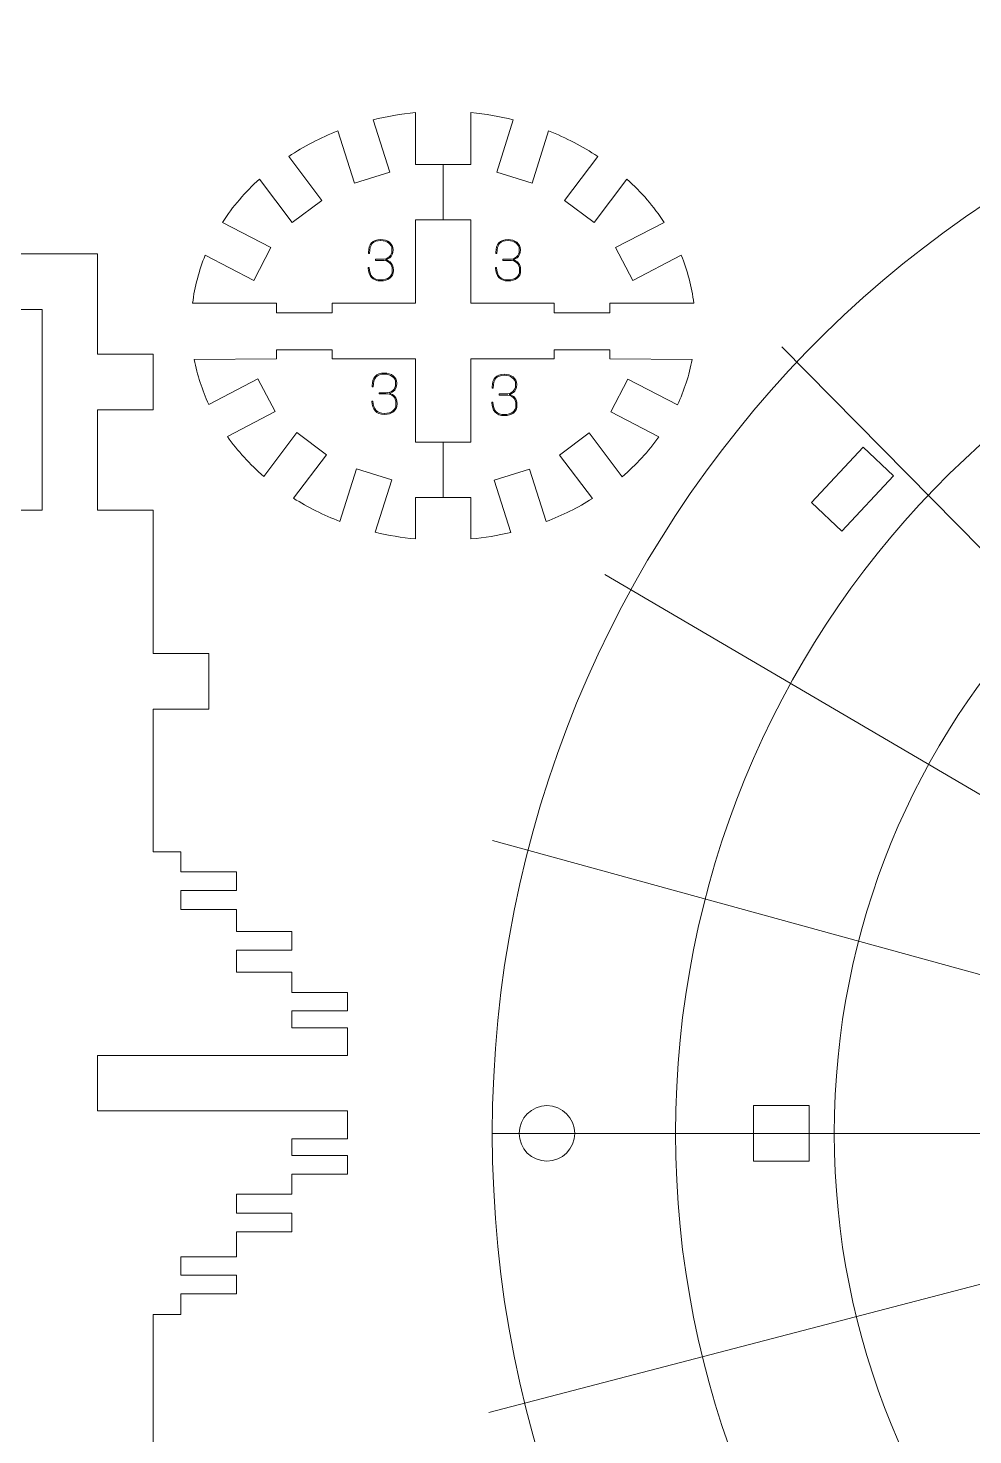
# Model space of a CAD drawing. Header units: millimetres. Extents: x -150 to 147, y -95 to 100.
# Drawn here: x 3.5 to 54.5, y 21.8 to 97.8 of the extents above; entities that cross this region are included whole.
import ezdxf

# ---------------------------------------------------------------- set-up
doc = ezdxf.new("R2010")
doc.units = ezdxf.units.MM
doc.header["$MEASUREMENT"] = 0
doc.layers.add('cut', color=7, linetype='Continuous')
doc.layers.add('cut light', color=7, linetype='Continuous')

msp = doc.modelspace()

# ---------------------------------------------------------------- linework, layer by layer
at = {"layer": 'cut', "lineweight": 0}
for points, knots in [([(86.5213, -21.6434), (113.6157, -21.6434), (136.3673, -2.5031), (142.7272, 23.3633), (142.7272, 23.3633), (142.7272, 23.3633), (142.7272, 23.3536), (142.7272, 23.3536), (142.7272, 23.3536), (142.7272, 23.3536), (146.7213, 25.7286), (146.7213, 25.7286), (146.7213, 25.7286), (146.7213, 25.7286), (146.7213, 50.4881), (146.7213, 50.4881), (146.7213, 50.4881), (146.7213, 50.4881), (142.7054, 52.8631), (142.7054, 52.8631), (142.7054, 52.8631), (142.7054, 52.8631), (142.7054, 52.8574), (142.7054, 52.8574), (142.7054, 52.8574), (136.3142, 78.6772), (113.5837, 97.7718), (86.5213, 97.7718), (86.5213, 97.7718), (54.5003, 97.7718), (28.5422, 71.0397), (28.5422, 38.0643), (28.5422, 38.0643), (28.5422, 5.0887), (54.5003, -21.6434), (86.5213, -21.6434)], [0, 0, 0, 0, 0.1, 0.1, 0.1, 0.1, 0.2, 0.2, 0.2, 0.2, 0.3, 0.3, 0.3, 0.3, 0.4, 0.4, 0.4, 0.4, 0.5, 0.5, 0.5, 0.5, 0.6, 0.6, 0.6, 0.6, 0.7, 0.7, 0.7, 0.7, 0.8, 0.8, 0.8, 0.8, 1, 1, 1, 1]), ([(12.351, 82.9092), (12.4617, 83.8096), (12.6938, 84.6793), (13.0327, 85.5064), (13.0327, 85.5064), (13.0327, 85.5064), (15.6557, 84.1407), (15.6557, 84.1407), (15.6557, 84.1407), (15.6557, 84.1407), (16.5793, 85.9147), (16.5793, 85.9147), (16.5793, 85.9147), (16.5793, 85.9147), (13.9615, 87.2777), (13.9615, 87.2777), (13.9615, 87.2777), (14.5136, 88.1296), (15.1882, 88.9158), (15.9648, 89.6196), (15.9648, 89.6196), (15.9648, 89.6196), (17.7386, 87.2655), (17.7386, 87.2655), (17.7386, 87.2655), (17.7386, 87.2655), (19.336, 88.469), (19.336, 88.469), (19.336, 88.469), (19.336, 88.469), (17.5457, 90.8449), (17.5457, 90.8449), (17.5457, 90.8449), (18.3612, 91.3841), (19.2507, 91.846), (20.1989, 92.218), (20.1989, 92.218), (20.1989, 92.218), (21.0913, 89.389), (21.0913, 89.389), (21.0913, 89.389), (21.0913, 89.389), (22.9986, 89.9906), (22.9986, 89.9906), (22.9986, 89.9906), (22.9986, 89.9906), (22.1054, 92.8225), (22.1054, 92.8225), (22.1054, 92.8225), (22.8436, 93.004), (23.6076, 93.1339), (24.3916, 93.207), (24.3916, 93.207), (24.3916, 93.207), (24.3916, 90.4092), (24.3916, 90.4092), (24.3916, 90.4092), (24.3916, 90.4092), (27.3916, 90.4092), (27.3916, 90.4092), (27.3916, 90.4092), (27.3916, 90.4092), (27.3916, 93.207), (27.3916, 93.207), (27.3916, 93.207), (28.1757, 93.1339), (28.9398, 93.0041), (29.678, 92.8225), (29.678, 92.8225), (29.678, 92.8225), (28.7848, 89.9904), (28.7848, 89.9904), (28.7848, 89.9904), (28.7848, 89.9904), (30.6921, 89.3888), (30.6921, 89.3888), (30.6921, 89.3888), (30.6921, 89.3888), (31.5845, 92.2179), (31.5845, 92.2179), (31.5845, 92.2179), (32.5328, 91.8459), (33.4223, 91.3839), (34.2377, 90.8447), (34.2377, 90.8447), (34.2377, 90.8447), (32.4474, 88.4688), (32.4474, 88.4688), (32.4474, 88.4688), (32.4474, 88.4688), (34.0448, 87.2653), (34.0448, 87.2653), (34.0448, 87.2653), (34.0448, 87.2653), (35.8185, 89.6194), (35.8185, 89.6194), (35.8185, 89.6194), (36.5952, 88.9156), (37.2697, 88.1293), (37.8218, 87.2774), (37.8218, 87.2774), (37.8218, 87.2774), (35.2041, 85.9145), (35.2041, 85.9145), (35.2041, 85.9145), (35.2041, 85.9145), (36.1277, 84.1405), (36.1277, 84.1405), (36.1277, 84.1405), (36.1277, 84.1405), (38.7506, 85.5061), (38.7506, 85.5061), (38.7506, 85.5061), (39.0895, 84.6791), (39.3216, 83.8095), (39.4322, 82.9092), (39.4322, 82.9092), (39.4322, 82.9092), (34.8916, 82.9092), (34.8916, 82.9092), (34.8916, 82.9092), (34.8916, 82.9092), (34.8916, 82.3914), (34.8916, 82.3914), (34.8916, 82.3914), (34.8916, 82.3914), (31.8916, 82.3914), (31.8916, 82.3914), (31.8916, 82.3914), (31.8916, 82.3914), (31.8916, 82.9092), (31.8916, 82.9092), (31.8916, 82.9092), (31.8916, 82.9092), (27.3916, 82.9092), (27.3916, 82.9092), (27.3916, 82.9092), (27.3916, 82.9092), (27.3916, 87.4092), (27.3916, 87.4092), (27.3916, 87.4092), (27.3916, 87.4092), (24.3916, 87.4092), (24.3916, 87.4092), (24.3916, 87.4092), (24.3916, 87.4092), (24.3916, 82.9092), (24.3916, 82.9092), (24.3916, 82.9092), (24.3916, 82.9092), (19.8916, 82.9092), (19.8916, 82.9092), (19.8916, 82.9092), (19.8916, 82.9092), (19.8916, 82.3914), (19.8916, 82.3914), (19.8916, 82.3914), (19.8916, 82.3914), (16.8916, 82.3914), (16.8916, 82.3914), (16.8916, 82.3914), (16.8916, 82.3914), (16.8916, 82.9092), (16.8916, 82.9092), (16.8916, 82.9092), (16.8916, 82.9092), (12.351, 82.9092), (12.351, 82.9092)], [0, 0, 0, 0, 0.0232558, 0.0232558, 0.0232558, 0.0232558, 0.0465116, 0.0465116, 0.0465116, 0.0465116, 0.0697674, 0.0697674, 0.0697674, 0.0697674, 0.0930233, 0.0930233, 0.0930233, 0.0930233, 0.1162791, 0.1162791, 0.1162791, 0.1162791, 0.1395349, 0.1395349, 0.1395349, 0.1395349, 0.1627907, 0.1627907, 0.1627907, 0.1627907, 0.1860465, 0.1860465, 0.1860465, 0.1860465, 0.2093023, 0.2093023, 0.2093023, 0.2093023, 0.2325581, 0.2325581, 0.2325581, 0.2325581, 0.255814, 0.255814, 0.255814, 0.255814, 0.2790698, 0.2790698, 0.2790698, 0.2790698, 0.3023256, 0.3023256, 0.3023256, 0.3023256, 0.3255814, 0.3255814, 0.3255814, 0.3255814, 0.3488372, 0.3488372, 0.3488372, 0.3488372, 0.372093, 0.372093, 0.372093, 0.372093, 0.3953488, 0.3953488, 0.3953488, 0.3953488, 0.4186047, 0.4186047, 0.4186047, 0.4186047, 0.4418605, 0.4418605, 0.4418605, 0.4418605, 0.4651163, 0.4651163, 0.4651163, 0.4651163, 0.4883721, 0.4883721, 0.4883721, 0.4883721, 0.5116279, 0.5116279, 0.5116279, 0.5116279, 0.5348837, 0.5348837, 0.5348837, 0.5348837, 0.5581395, 0.5581395, 0.5581395, 0.5581395, 0.5813953, 0.5813953, 0.5813953, 0.5813953, 0.6046512, 0.6046512, 0.6046512, 0.6046512, 0.627907, 0.627907, 0.627907, 0.627907, 0.6511628, 0.6511628, 0.6511628, 0.6511628, 0.6744186, 0.6744186, 0.6744186, 0.6744186, 0.6976744, 0.6976744, 0.6976744, 0.6976744, 0.7209302, 0.7209302, 0.7209302, 0.7209302, 0.744186, 0.744186, 0.744186, 0.744186, 0.7674419, 0.7674419, 0.7674419, 0.7674419, 0.7906977, 0.7906977, 0.7906977, 0.7906977, 0.8139535, 0.8139535, 0.8139535, 0.8139535, 0.8372093, 0.8372093, 0.8372093, 0.8372093, 0.8604651, 0.8604651, 0.8604651, 0.8604651, 0.8837209, 0.8837209, 0.8837209, 0.8837209, 0.9069767, 0.9069767, 0.9069767, 0.9069767, 0.9302326, 0.9302326, 0.9302326, 0.9302326, 0.9534884, 0.9534884, 0.9534884, 0.9534884, 1, 1, 1, 1]), ([(1.2192, 85.5743), (1.2192, 85.5743), (4.2192, 85.5743), (4.2192, 85.5743), (4.2192, 85.5743), (4.2192, 85.5743), (7.2192, 85.5743), (7.2192, 85.5743), (7.2192, 85.5743), (7.2192, 85.5743), (7.2192, 80.1547), (7.2192, 80.1547), (7.2192, 80.1547), (7.2192, 80.1547), (10.2192, 80.1547), (10.2192, 80.1547), (10.2192, 80.1547), (10.2192, 80.1547), (10.2192, 77.1547), (10.2192, 77.1547), (10.2192, 77.1547), (10.2192, 77.1547), (7.2192, 77.1547), (7.2192, 77.1547), (7.2192, 77.1547), (7.2192, 77.1547), (7.2192, 71.7348), (7.2192, 71.7348), (7.2192, 71.7348), (7.2192, 71.7348), (10.2192, 71.7348), (10.2192, 71.7348), (10.2192, 71.7348), (10.2192, 71.7348), (10.2192, 63.9842), (10.2192, 63.9842), (10.2192, 63.9842), (10.2192, 63.9842), (13.2192, 63.9842), (13.2192, 63.9842), (13.2192, 63.9842), (13.2192, 63.9842), (13.2192, 60.9842), (13.2192, 60.9842), (13.2192, 60.9842), (13.2192, 60.9842), (10.2192, 60.9842), (10.2192, 60.9842), (10.2192, 60.9842), (10.2192, 60.9842), (10.2192, 53.2825), (10.2192, 53.2825), (10.2192, 53.2825), (10.2192, 53.2825), (11.7192, 53.2825), (11.7192, 53.2825), (11.7192, 53.2825), (11.7192, 53.2825), (11.7192, 52.191), (11.7192, 52.191), (11.7192, 52.191), (11.7192, 52.191), (14.7192, 52.191), (14.7192, 52.191), (14.7192, 52.191), (14.7192, 52.191), (14.7192, 51.191), (14.7192, 51.191), (14.7192, 51.191), (14.7192, 51.191), (11.7192, 51.191), (11.7192, 51.191), (11.7192, 51.191), (11.7192, 51.191), (11.7192, 50.1528), (11.7192, 50.1528), (11.7192, 50.1528), (11.7192, 50.1528), (14.7192, 50.1528), (14.7192, 50.1528), (14.7192, 50.1528), (14.7192, 50.1528), (14.7192, 48.9629), (14.7192, 48.9629), (14.7192, 48.9629), (14.7192, 48.9629), (17.7192, 48.9629), (17.7192, 48.9629), (17.7192, 48.9629), (17.7192, 48.9629), (17.7192, 47.9629), (17.7192, 47.9629), (17.7192, 47.9629), (17.7192, 47.9629), (14.7192, 47.9629), (14.7192, 47.9629), (14.7192, 47.9629), (14.7192, 47.9629), (14.7192, 46.7733), (14.7192, 46.7733), (14.7192, 46.7733), (14.7192, 46.7733), (14.7192, 46.7733), (14.7192, 46.7733), (14.7192, 46.7733), (14.7192, 46.7733), (17.7192, 46.7732), (17.7192, 46.7732), (17.7192, 46.7732), (17.7192, 46.7732), (17.7192, 45.6786), (17.7192, 45.6786), (17.7192, 45.6786), (17.7192, 45.6786), (20.7192, 45.6786), (20.7192, 45.6786), (20.7192, 45.6786), (20.7192, 45.6786), (20.7192, 44.6786), (20.7192, 44.6786), (20.7192, 44.6786), (20.7192, 44.6786), (17.7192, 44.6786), (17.7192, 44.6786), (17.7192, 44.6786), (17.7192, 44.6786), (17.7192, 43.7732), (17.7192, 43.7732), (17.7192, 43.7732), (17.7192, 43.7732), (20.7191, 43.7732), (20.7191, 43.7732), (20.7191, 43.7732), (20.7191, 43.7732), (20.7191, 42.2781), (20.7191, 42.2781), (20.7191, 42.2781), (20.7191, 42.2781), (7.2192, 42.2781), (7.2192, 42.2781), (7.2192, 42.2781), (7.2192, 42.2781), (7.2192, 39.278), (7.2192, 39.278), (7.2192, 39.278), (7.2192, 39.278), (20.7191, 39.278), (20.7191, 39.278), (20.7191, 39.278), (20.7191, 39.278), (20.7191, 38.8728), (20.7191, 38.8728), (20.7191, 38.8728), (20.7191, 38.8728), (20.7191, 37.7732), (20.7191, 37.7732), (20.7191, 37.7732), (20.7191, 37.7732), (17.7192, 37.7732), (17.7192, 37.7732), (17.7192, 37.7732), (17.7192, 37.7732), (17.7192, 36.8677), (17.7192, 36.8677), (17.7192, 36.8677), (17.7192, 36.8677), (20.7192, 36.8677), (20.7192, 36.8677), (20.7192, 36.8677), (20.7192, 36.8677), (20.7192, 35.8677), (20.7192, 35.8677), (20.7192, 35.8677), (20.7192, 35.8677), (17.7192, 35.8677), (17.7192, 35.8677), (17.7192, 35.8677), (17.7192, 35.8677), (17.7192, 34.7732), (17.7192, 34.7732), (17.7192, 34.7732), (17.7192, 34.7732), (14.7192, 34.7732), (14.7192, 34.7732), (14.7192, 34.7732), (14.7192, 34.7732), (14.7192, 33.7505), (14.7192, 33.7505), (14.7192, 33.7505), (14.7192, 33.7505), (17.7192, 33.7505), (17.7192, 33.7505), (17.7192, 33.7505), (17.7192, 33.7505), (17.7192, 32.7505), (17.7192, 32.7505), (17.7192, 32.7505), (17.7192, 32.7505), (14.7192, 32.7505), (14.7192, 32.7505), (14.7192, 32.7505), (14.7192, 32.7505), (14.7192, 31.3937), (14.7192, 31.3937), (14.7192, 31.3937), (14.7192, 31.3937), (11.7192, 31.3937), (11.7192, 31.3937), (11.7192, 31.3937), (11.7192, 31.3937), (11.7192, 30.4051), (11.7192, 30.4051), (11.7192, 30.4051), (11.7192, 30.4051), (14.7192, 30.4051), (14.7192, 30.4051), (14.7192, 30.4051), (14.7192, 30.4051), (14.7192, 29.4051), (14.7192, 29.4051), (14.7192, 29.4051), (14.7192, 29.4051), (11.7192, 29.4051), (11.7192, 29.4051), (11.7192, 29.4051), (11.7192, 29.4051), (11.7192, 28.2796), (11.7192, 28.2796), (11.7192, 28.2796), (11.7192, 28.2796), (10.2192, 28.2795), (10.2192, 28.2795), (10.2192, 28.2795), (10.2192, 28.2795), (10.2192, 28.2795), (10.2192, 28.2795), (10.2192, 28.2795), (10.2192, 28.2795), (10.2192, 20.5614), (10.2192, 20.5614), (10.2192, 20.5614), (10.2192, 20.5614), (13.2192, 20.5614), (13.2192, 20.5614), (13.2192, 20.5614), (13.2192, 20.5614), (13.2192, 17.5614), (13.2192, 17.5614), (13.2192, 17.5614), (13.2192, 17.5614), (10.2192, 17.5614), (10.2192, 17.5614), (10.2192, 17.5614), (10.2192, 17.5614), (10.2192, 9.8112), (10.2192, 9.8112), (10.2192, 9.8112), (10.2192, 9.8112), (7.2192, 9.8112), (7.2192, 9.8112), (7.2192, 9.8112), (7.2192, 9.8112), (7.2192, 4.3918), (7.2192, 4.3918), (7.2192, 4.3918), (7.2192, 4.3918), (10.2192, 4.3918), (10.2192, 4.3918), (10.2192, 4.3918), (10.2192, 4.3918), (10.2192, 1.3918), (10.2192, 1.3918), (10.2192, 1.3918), (10.2192, 1.3918), (7.2192, 1.3918), (7.2192, 1.3918), (7.2192, 1.3918), (7.2192, 1.3918), (7.2192, -4.0278), (7.2192, -4.0278), (7.2192, -4.0278), (7.2192, -4.0278), (4.2192, -4.0278), (4.2192, -4.0278), (4.2192, -4.0278), (4.2192, -4.0278), (1.2192, -4.0278), (1.2192, -4.0278), (1.2192, -4.0278), (1.2192, -4.0278), (1.2192, -1.0278), (1.2192, -1.0278), (1.2192, -1.0278), (1.2192, -1.0278), (4.2192, -1.0278), (4.2192, -1.0278), (4.2192, -1.0278), (4.2192, -1.0278), (4.2192, 9.8205), (4.2192, 9.8205), (4.2192, 9.8205), (4.2192, 9.8205), (1.2192, 9.8205), (1.2192, 9.8205), (1.2192, 9.8205), (1.2192, 9.8205), (1.2192, 13.3113), (1.2192, 13.3113), (1.2192, 13.3113), (1.2192, 13.3113), (-1.7808, 13.3113), (-1.7808, 13.3113), (-1.7808, 13.3113), (-1.7808, 13.3113), (-1.7808, 16.3113), (-1.7808, 16.3113), (-1.7808, 16.3113), (-1.7808, 16.3113), (1.2192, 16.3113), (1.2192, 16.3113), (1.2192, 16.3113), (1.2192, 16.3113), (1.2192, 19.7733), (1.2192, 19.7733), (1.2192, 19.7733), (1.2192, 19.7733), (-1.7808, 19.7733), (-1.7808, 19.7733), (-1.7808, 19.7733), (-1.7808, 19.7733), (-1.7808, 23.5496), (-1.7808, 23.5496), (-1.7808, 23.5496), (-1.7808, 23.5496), (-4.7808, 23.5496), (-4.7808, 23.5496), (-4.7808, 23.5496), (-4.7808, 23.5496), (-4.7808, 26.5496), (-4.7808, 26.5496), (-4.7808, 26.5496), (-4.7808, 26.5496), (-1.7808, 26.5496), (-1.7808, 26.5496), (-1.7808, 26.5496), (-1.7808, 26.5496), (-1.7808, 30.2733), (-1.7808, 30.2733), (-1.7808, 30.2733), (-1.7808, 30.2733), (-4.7808, 30.2733), (-4.7808, 30.2733), (-4.7808, 30.2733), (-4.7808, 30.2733), (-4.7808, 32.5764), (-4.7808, 32.5764), (-4.7808, 32.5764), (-4.7808, 32.5764), (-7.7808, 32.5764), (-7.7808, 32.5764), (-7.7808, 32.5764), (-7.7808, 32.5764), (-7.7808, 35.5764), (-7.7808, 35.5764), (-7.7808, 35.5764), (-7.7808, 35.5764), (-4.7808, 35.5764), (-4.7808, 35.5764), (-4.7808, 35.5764), (-4.7808, 35.5764), (-4.7808, 37.7733), (-4.7808, 37.7733), (-4.7808, 37.7733), (-4.7808, 37.7733), (-7.7308, 37.7733), (-7.7308, 37.7733), (-7.7308, 37.7733), (-7.7308, 37.7733), (-7.7308, 39.2733), (-7.7308, 39.2733), (-7.7308, 39.2733), (-7.7308, 39.2733), (-10.7808, 39.2733), (-10.7808, 39.2733), (-10.7808, 39.2733), (-10.7808, 39.2733), (-10.7808, 42.2733), (-10.7808, 42.2733), (-10.7808, 42.2733), (-10.7808, 42.2733), (-7.7308, 42.2733), (-7.7308, 42.2733), (-7.7308, 42.2733), (-7.7308, 42.2733), (-7.7308, 43.7732), (-7.7308, 43.7732), (-7.7308, 43.7732), (-7.7308, 43.7732), (-4.7808, 43.7732), (-4.7808, 43.7732), (-4.7808, 43.7732), (-4.7808, 43.7732), (-4.7808, 45.9701), (-4.7808, 45.9701), (-4.7808, 45.9701), (-4.7808, 45.9701), (-7.7808, 45.9701), (-7.7808, 45.9701), (-7.7808, 45.9701), (-7.7808, 45.9701), (-7.7808, 48.9701), (-7.7808, 48.9701), (-7.7808, 48.9701), (-7.7808, 48.9701), (-4.7808, 48.9701), (-4.7808, 48.9701), (-4.7808, 48.9701), (-4.7808, 48.9701), (-4.7808, 51.273), (-4.7808, 51.273), (-4.7808, 51.273), (-4.7808, 51.273), (-1.7808, 51.273), (-1.7808, 51.273), (-1.7808, 51.273), (-1.7808, 51.273), (-1.7808, 54.9969), (-1.7808, 54.9969), (-1.7808, 54.9969), (-1.7808, 54.9969), (-4.7808, 54.9969), (-4.7808, 54.9969), (-4.7808, 54.9969), (-4.7808, 54.9969), (-4.7808, 57.9969), (-4.7808, 57.9969), (-4.7808, 57.9969), (-4.7808, 57.9969), (-1.7808, 57.9969), (-1.7808, 57.9969), (-1.7808, 57.9969), (-1.7808, 57.9969), (-1.7808, 61.7728), (-1.7808, 61.7728), (-1.7808, 61.7728), (-1.7808, 61.7728), (1.2192, 61.7728), (1.2192, 61.7728), (1.2192, 61.7728), (1.2192, 61.7728), (1.2192, 65.2352), (1.2192, 65.2352), (1.2192, 65.2352), (1.2192, 65.2352), (-1.7808, 65.2352), (-1.7808, 65.2352), (-1.7808, 65.2352), (-1.7808, 65.2352), (-1.7808, 68.2352), (-1.7808, 68.2352), (-1.7808, 68.2352), (-1.7808, 68.2352), (1.2192, 68.2352), (1.2192, 68.2352), (1.2192, 68.2352), (1.2192, 68.2352), (1.2192, 71.7352), (1.2192, 71.7352), (1.2192, 71.7352), (1.2192, 71.7352), (4.2192, 71.7352), (4.2192, 71.7352), (4.2192, 71.7352), (4.2192, 71.7352), (4.2192, 82.5743), (4.2192, 82.5743), (4.2192, 82.5743), (4.2192, 82.5743), (1.2192, 82.5743), (1.2192, 82.5743), (1.2192, 82.5743), (1.2192, 82.5743), (1.2192, 85.5743), (1.2192, 85.5743)], [0, 0, 0, 0, 0.0081967, 0.0081967, 0.0081967, 0.0081967, 0.0163934, 0.0163934, 0.0163934, 0.0163934, 0.0245902, 0.0245902, 0.0245902, 0.0245902, 0.0327869, 0.0327869, 0.0327869, 0.0327869, 0.0409836, 0.0409836, 0.0409836, 0.0409836, 0.0491803, 0.0491803, 0.0491803, 0.0491803, 0.057377, 0.057377, 0.057377, 0.057377, 0.0655738, 0.0655738, 0.0655738, 0.0655738, 0.0737705, 0.0737705, 0.0737705, 0.0737705, 0.0819672, 0.0819672, 0.0819672, 0.0819672, 0.0901639, 0.0901639, 0.0901639, 0.0901639, 0.0983607, 0.0983607, 0.0983607, 0.0983607, 0.1065574, 0.1065574, 0.1065574, 0.1065574, 0.1147541, 0.1147541, 0.1147541, 0.1147541, 0.1229508, 0.1229508, 0.1229508, 0.1229508, 0.1311475, 0.1311475, 0.1311475, 0.1311475, 0.1393443, 0.1393443, 0.1393443, 0.1393443, 0.147541, 0.147541, 0.147541, 0.147541, 0.1557377, 0.1557377, 0.1557377, 0.1557377, 0.1639344, 0.1639344, 0.1639344, 0.1639344, 0.1721311, 0.1721311, 0.1721311, 0.1721311, 0.1803279, 0.1803279, 0.1803279, 0.1803279, 0.1885246, 0.1885246, 0.1885246, 0.1885246, 0.1967213, 0.1967213, 0.1967213, 0.1967213, 0.204918, 0.204918, 0.204918, 0.204918, 0.2131148, 0.2131148, 0.2131148, 0.2131148, 0.2213115, 0.2213115, 0.2213115, 0.2213115, 0.2295082, 0.2295082, 0.2295082, 0.2295082, 0.2377049, 0.2377049, 0.2377049, 0.2377049, 0.2459016, 0.2459016, 0.2459016, 0.2459016, 0.2540984, 0.2540984, 0.2540984, 0.2540984, 0.2622951, 0.2622951, 0.2622951, 0.2622951, 0.2704918, 0.2704918, 0.2704918, 0.2704918, 0.2786885, 0.2786885, 0.2786885, 0.2786885, 0.2868852, 0.2868852, 0.2868852, 0.2868852, 0.295082, 0.295082, 0.295082, 0.295082, 0.3032787, 0.3032787, 0.3032787, 0.3032787, 0.3114754, 0.3114754, 0.3114754, 0.3114754, 0.3196721, 0.3196721, 0.3196721, 0.3196721, 0.3278689, 0.3278689, 0.3278689, 0.3278689, 0.3360656, 0.3360656, 0.3360656, 0.3360656, 0.3442623, 0.3442623, 0.3442623, 0.3442623, 0.352459, 0.352459, 0.352459, 0.352459, 0.3606557, 0.3606557, 0.3606557, 0.3606557, 0.3688525, 0.3688525, 0.3688525, 0.3688525, 0.3770492, 0.3770492, 0.3770492, 0.3770492, 0.3852459, 0.3852459, 0.3852459, 0.3852459, 0.3934426, 0.3934426, 0.3934426, 0.3934426, 0.4016393, 0.4016393, 0.4016393, 0.4016393, 0.4098361, 0.4098361, 0.4098361, 0.4098361, 0.4180328, 0.4180328, 0.4180328, 0.4180328, 0.4262295, 0.4262295, 0.4262295, 0.4262295, 0.4344262, 0.4344262, 0.4344262, 0.4344262, 0.442623, 0.442623, 0.442623, 0.442623, 0.4508197, 0.4508197, 0.4508197, 0.4508197, 0.4590164, 0.4590164, 0.4590164, 0.4590164, 0.4672131, 0.4672131, 0.4672131, 0.4672131, 0.4754098, 0.4754098, 0.4754098, 0.4754098, 0.4836066, 0.4836066, 0.4836066, 0.4836066, 0.4918033, 0.4918033, 0.4918033, 0.4918033, 0.5, 0.5, 0.5, 0.5, 0.5081967, 0.5081967, 0.5081967, 0.5081967, 0.5163934, 0.5163934, 0.5163934, 0.5163934, 0.5245902, 0.5245902, 0.5245902, 0.5245902, 0.5327869, 0.5327869, 0.5327869, 0.5327869, 0.5409836, 0.5409836, 0.5409836, 0.5409836, 0.5491803, 0.5491803, 0.5491803, 0.5491803, 0.557377, 0.557377, 0.557377, 0.557377, 0.5655738, 0.5655738, 0.5655738, 0.5655738, 0.5737705, 0.5737705, 0.5737705, 0.5737705, 0.5819672, 0.5819672, 0.5819672, 0.5819672, 0.5901639, 0.5901639, 0.5901639, 0.5901639, 0.5983607, 0.5983607, 0.5983607, 0.5983607, 0.6065574, 0.6065574, 0.6065574, 0.6065574, 0.6147541, 0.6147541, 0.6147541, 0.6147541, 0.6229508, 0.6229508, 0.6229508, 0.6229508, 0.6311475, 0.6311475, 0.6311475, 0.6311475, 0.6393443, 0.6393443, 0.6393443, 0.6393443, 0.647541, 0.647541, 0.647541, 0.647541, 0.6557377, 0.6557377, 0.6557377, 0.6557377, 0.6639344, 0.6639344, 0.6639344, 0.6639344, 0.6721311, 0.6721311, 0.6721311, 0.6721311, 0.6803279, 0.6803279, 0.6803279, 0.6803279, 0.6885246, 0.6885246, 0.6885246, 0.6885246, 0.6967213, 0.6967213, 0.6967213, 0.6967213, 0.704918, 0.704918, 0.704918, 0.704918, 0.7131148, 0.7131148, 0.7131148, 0.7131148, 0.7213115, 0.7213115, 0.7213115, 0.7213115, 0.7295082, 0.7295082, 0.7295082, 0.7295082, 0.7377049, 0.7377049, 0.7377049, 0.7377049, 0.7459016, 0.7459016, 0.7459016, 0.7459016, 0.7540984, 0.7540984, 0.7540984, 0.7540984, 0.7622951, 0.7622951, 0.7622951, 0.7622951, 0.7704918, 0.7704918, 0.7704918, 0.7704918, 0.7786885, 0.7786885, 0.7786885, 0.7786885, 0.7868852, 0.7868852, 0.7868852, 0.7868852, 0.795082, 0.795082, 0.795082, 0.795082, 0.8032787, 0.8032787, 0.8032787, 0.8032787, 0.8114754, 0.8114754, 0.8114754, 0.8114754, 0.8196721, 0.8196721, 0.8196721, 0.8196721, 0.8278689, 0.8278689, 0.8278689, 0.8278689, 0.8360656, 0.8360656, 0.8360656, 0.8360656, 0.8442623, 0.8442623, 0.8442623, 0.8442623, 0.852459, 0.852459, 0.852459, 0.852459, 0.8606557, 0.8606557, 0.8606557, 0.8606557, 0.8688525, 0.8688525, 0.8688525, 0.8688525, 0.8770492, 0.8770492, 0.8770492, 0.8770492, 0.8852459, 0.8852459, 0.8852459, 0.8852459, 0.8934426, 0.8934426, 0.8934426, 0.8934426, 0.9016393, 0.9016393, 0.9016393, 0.9016393, 0.9098361, 0.9098361, 0.9098361, 0.9098361, 0.9180328, 0.9180328, 0.9180328, 0.9180328, 0.9262295, 0.9262295, 0.9262295, 0.9262295, 0.9344262, 0.9344262, 0.9344262, 0.9344262, 0.942623, 0.942623, 0.942623, 0.942623, 0.9508197, 0.9508197, 0.9508197, 0.9508197, 0.9590164, 0.9590164, 0.9590164, 0.9590164, 0.9672131, 0.9672131, 0.9672131, 0.9672131, 0.9754098, 0.9754098, 0.9754098, 0.9754098, 0.9836066, 0.9836066, 0.9836066, 0.9836066, 1, 1, 1, 1]), ([(38.5492, 77.4179), (38.5492, 77.4179), (35.8736, 78.8116), (35.8736, 78.8116), (35.8736, 78.8116), (35.8736, 78.8116), (34.9501, 77.0376), (34.9501, 77.0376), (34.9501, 77.0376), (34.9501, 77.0376), (37.538, 75.6903), (37.538, 75.6903), (37.538, 75.6903), (36.9789, 74.907), (36.314, 74.1844), (35.5597, 73.5372), (35.5597, 73.5372), (35.5597, 73.5372), (33.7699, 75.9127), (33.7699, 75.9127), (33.7699, 75.9127), (33.7699, 75.9127), (32.1725, 74.7092), (32.1725, 74.7092), (32.1725, 74.7092), (32.1725, 74.7092), (33.9474, 72.3536), (33.9474, 72.3536), (33.9474, 72.3536), (33.1728, 71.8691), (32.3358, 71.4526), (31.4484, 71.1147), (31.4484, 71.1147), (31.4484, 71.1147), (30.5563, 73.9451), (30.5563, 73.9451), (30.5563, 73.9451), (30.5563, 73.9451), (28.6488, 73.3439), (28.6488, 73.3439), (28.6488, 73.3439), (28.6488, 73.3439), (29.536, 70.5289), (29.536, 70.5289), (29.536, 70.5289), (28.8419, 70.3652), (28.1255, 70.2469), (27.3916, 70.1783), (27.3916, 70.1783), (27.3916, 70.1783), (27.3916, 72.4092), (27.3916, 72.4092), (27.3916, 72.4092), (27.3916, 72.4092), (24.3916, 72.4092), (24.3916, 72.4092), (24.3916, 72.4092), (24.3916, 72.4092), (24.3916, 70.1783), (24.3916, 70.1783), (24.3916, 70.1783), (23.6466, 70.2479), (22.9197, 70.3686), (22.2157, 70.5362), (22.2157, 70.5362), (22.2157, 70.5362), (23.107, 73.364), (23.107, 73.364), (23.107, 73.364), (23.107, 73.364), (21.1995, 73.9652), (21.1995, 73.9652), (21.1995, 73.9652), (21.1995, 73.9652), (20.3046, 71.1259), (20.3046, 71.1259), (20.3046, 71.1259), (19.4173, 71.466), (18.5806, 71.8846), (17.8067, 72.3714), (17.8067, 72.3714), (17.8067, 72.3714), (19.5833, 74.7293), (19.5833, 74.7293), (19.5833, 74.7293), (19.5833, 74.7293), (17.9859, 75.9328), (17.9859, 75.9328), (17.9859, 75.9328), (17.9859, 75.9328), (16.1975, 73.5592), (16.1975, 73.5592), (16.1975, 73.5592), (15.4458, 74.2076), (14.7834, 74.9312), (14.2271, 75.7153), (14.2271, 75.7153), (14.2271, 75.7153), (16.8057, 77.0577), (16.8057, 77.0577), (16.8057, 77.0577), (16.8057, 77.0577), (15.8822, 78.8317), (15.8822, 78.8317), (15.8822, 78.8317), (15.8822, 78.8317), (13.2207, 77.4462), (13.2207, 77.4462), (13.2207, 77.4462), (12.8628, 78.2186), (12.5996, 79.0316), (12.4434, 79.8749), (12.4434, 79.8749), (12.4434, 79.8749), (16.8916, 79.9092), (16.8916, 79.9092), (16.8916, 79.9092), (16.8916, 79.9092), (16.8916, 80.3914), (16.8916, 80.3914), (16.8916, 80.3914), (16.8916, 80.3914), (19.8916, 80.3914), (19.8916, 80.3914), (19.8916, 80.3914), (19.8916, 80.3914), (19.8916, 79.9092), (19.8916, 79.9092), (19.8916, 79.9092), (19.8916, 79.9092), (24.3916, 79.9092), (24.3916, 79.9092), (24.3916, 79.9092), (24.3916, 79.9092), (24.3916, 75.4092), (24.3916, 75.4092), (24.3916, 75.4092), (24.3916, 75.4092), (27.3916, 75.4092), (27.3916, 75.4092), (27.3916, 75.4092), (27.3916, 75.4092), (27.3916, 79.9092), (27.3916, 79.9092), (27.3916, 79.9092), (27.3916, 79.9092), (31.8916, 79.9092), (31.8916, 79.9092), (31.8916, 79.9092), (31.8916, 79.9092), (31.8916, 80.3914), (31.8916, 80.3914), (31.8916, 80.3914), (31.8916, 80.3914), (34.8916, 80.3914), (34.8916, 80.3914), (34.8916, 80.3914), (34.8916, 80.3914), (34.8916, 79.9092), (34.8916, 79.9092), (34.8916, 79.9092), (34.8916, 79.9092), (39.3398, 79.875), (39.3398, 79.875), (39.3398, 79.875), (39.1817, 79.0214), (38.9138, 78.1988), (38.5492, 77.4179)], [0, 0, 0, 0, 0.0232558, 0.0232558, 0.0232558, 0.0232558, 0.0465116, 0.0465116, 0.0465116, 0.0465116, 0.0697674, 0.0697674, 0.0697674, 0.0697674, 0.0930233, 0.0930233, 0.0930233, 0.0930233, 0.1162791, 0.1162791, 0.1162791, 0.1162791, 0.1395349, 0.1395349, 0.1395349, 0.1395349, 0.1627907, 0.1627907, 0.1627907, 0.1627907, 0.1860465, 0.1860465, 0.1860465, 0.1860465, 0.2093023, 0.2093023, 0.2093023, 0.2093023, 0.2325581, 0.2325581, 0.2325581, 0.2325581, 0.255814, 0.255814, 0.255814, 0.255814, 0.2790698, 0.2790698, 0.2790698, 0.2790698, 0.3023256, 0.3023256, 0.3023256, 0.3023256, 0.3255814, 0.3255814, 0.3255814, 0.3255814, 0.3488372, 0.3488372, 0.3488372, 0.3488372, 0.372093, 0.372093, 0.372093, 0.372093, 0.3953488, 0.3953488, 0.3953488, 0.3953488, 0.4186047, 0.4186047, 0.4186047, 0.4186047, 0.4418605, 0.4418605, 0.4418605, 0.4418605, 0.4651163, 0.4651163, 0.4651163, 0.4651163, 0.4883721, 0.4883721, 0.4883721, 0.4883721, 0.5116279, 0.5116279, 0.5116279, 0.5116279, 0.5348837, 0.5348837, 0.5348837, 0.5348837, 0.5581395, 0.5581395, 0.5581395, 0.5581395, 0.5813953, 0.5813953, 0.5813953, 0.5813953, 0.6046512, 0.6046512, 0.6046512, 0.6046512, 0.627907, 0.627907, 0.627907, 0.627907, 0.6511628, 0.6511628, 0.6511628, 0.6511628, 0.6744186, 0.6744186, 0.6744186, 0.6744186, 0.6976744, 0.6976744, 0.6976744, 0.6976744, 0.7209302, 0.7209302, 0.7209302, 0.7209302, 0.744186, 0.744186, 0.744186, 0.744186, 0.7674419, 0.7674419, 0.7674419, 0.7674419, 0.7906977, 0.7906977, 0.7906977, 0.7906977, 0.8139535, 0.8139535, 0.8139535, 0.8139535, 0.8372093, 0.8372093, 0.8372093, 0.8372093, 0.8604651, 0.8604651, 0.8604651, 0.8604651, 0.8837209, 0.8837209, 0.8837209, 0.8837209, 0.9069767, 0.9069767, 0.9069767, 0.9069767, 0.9302326, 0.9302326, 0.9302326, 0.9302326, 0.9534884, 0.9534884, 0.9534884, 0.9534884, 1, 1, 1, 1]), ([(42.6543, 36.569), (42.6543, 36.569), (42.6543, 39.569), (42.6543, 39.569), (42.6543, 39.569), (42.6543, 39.569), (45.6543, 39.569), (45.6543, 39.569), (45.6543, 39.569), (45.6543, 39.569), (45.6543, 36.569), (45.6543, 36.569), (45.6543, 36.569), (45.6543, 36.569), (42.6543, 36.569), (42.6543, 36.569)], [0, 0, 0, 0, 0.2, 0.2, 0.2, 0.2, 0.4, 0.4, 0.4, 0.4, 0.6, 0.6, 0.6, 0.6, 1, 1, 1, 1])]:
    msp.add_open_spline(points, degree=3, knots=knots, dxfattribs=at)
for points in [[(25.8916, 90.4092), (25.8916, 90.4092), (25.8916, 87.4092), (25.8916, 87.4092)], [(25.8916, 75.4092), (25.8916, 75.4092), (25.8916, 72.4092), (25.8916, 72.4092)]]:
    msp.add_open_spline(points, degree=3, dxfattribs=at)
at = {"layer": 'cut light', "color": 5, "lineweight": 0}
for points, knots in [([(86.1317, -11.1526), (112.4688, -11.1526), (133.8194, 10.8825), (133.8194, 38.0642), (133.8194, 38.0642), (133.8194, 65.246), (112.4688, 87.281), (86.1317, 87.281), (86.1317, 87.281), (59.7945, 87.281), (38.444, 65.246), (38.444, 38.0642), (38.444, 38.0642), (38.444, 10.8825), (59.7945, -11.1526), (86.1317, -11.1526)], [0, 0, 0, 0, 0.2, 0.2, 0.2, 0.2, 0.4, 0.4, 0.4, 0.4, 0.6, 0.6, 0.6, 0.6, 1, 1, 1, 1]), ([(23.1198, 85.8172), (23.1198, 85.8172), (23.1198, 85.7607), (23.1198, 85.7607), (23.1198, 85.7607), (23.1198, 85.47), (22.9025, 85.2838), (22.5836, 85.2838), (22.5836, 85.2838), (22.5836, 85.2838), (22.2364, 85.2838), (22.2364, 85.2838), (22.2364, 85.2838), (22.2364, 85.2838), (22.2364, 85.2273), (22.2364, 85.2273), (22.2364, 85.2273), (22.2364, 85.2273), (22.5836, 85.2273), (22.5836, 85.2273), (22.5836, 85.2273), (22.9335, 85.2273), (23.1395, 85.0439), (23.1395, 84.7165), (23.1395, 84.7165), (23.1395, 84.7165), (23.1395, 84.6742), (23.1395, 84.6742), (23.1395, 84.6742), (23.1395, 84.3468), (22.8771, 84.1718), (22.5271, 84.1718), (22.5271, 84.1718), (22.5271, 84.1718), (22.5102, 84.1718), (22.5102, 84.1718), (22.5102, 84.1718), (22.1207, 84.1718), (21.8978, 84.3976), (21.8978, 84.8379), (21.8978, 84.8379), (21.8978, 84.8379), (21.8413, 84.8379), (21.8413, 84.8379), (21.8413, 84.8379), (21.8413, 84.8379), (21.8413, 84.8096), (21.8413, 84.8096), (21.8413, 84.8096), (21.8413, 84.3976), (22.0643, 84.1154), (22.5187, 84.1154), (22.5187, 84.1154), (22.8997, 84.1154), (23.196, 84.3016), (23.196, 84.6826), (23.196, 84.6826), (23.196, 84.6826), (23.196, 84.7109), (23.196, 84.7109), (23.196, 84.7109), (23.196, 85.0213), (23.0351, 85.1991), (22.7698, 85.2555), (22.7698, 85.2555), (23.0238, 85.312), (23.1819, 85.4954), (23.1819, 85.7748), (23.1819, 85.7748), (23.1819, 85.7748), (23.1819, 85.803), (23.1819, 85.803), (23.1819, 85.803), (23.1819, 86.1474), (22.8855, 86.3505), (22.5187, 86.3505), (22.5187, 86.3505), (22.0586, 86.3505), (21.8554, 86.0909), (21.8554, 85.6704), (21.8554, 85.6704), (21.8554, 85.6704), (21.8554, 85.5998), (21.8554, 85.5998), (21.8554, 85.5998), (21.8554, 85.5998), (21.9119, 85.5998), (21.9119, 85.5998), (21.9119, 85.5998), (21.9119, 86.0909), (22.1094, 86.2941), (22.5074, 86.2941), (22.5074, 86.2941), (22.5074, 86.2941), (22.5243, 86.2941), (22.5243, 86.2941), (22.5243, 86.2941), (22.8432, 86.2941), (23.1198, 86.1078), (23.1198, 85.8172)], [0, 0, 0, 0, 0.0384615, 0.0384615, 0.0384615, 0.0384615, 0.0769231, 0.0769231, 0.0769231, 0.0769231, 0.1153846, 0.1153846, 0.1153846, 0.1153846, 0.1538462, 0.1538462, 0.1538462, 0.1538462, 0.1923077, 0.1923077, 0.1923077, 0.1923077, 0.2307692, 0.2307692, 0.2307692, 0.2307692, 0.2692308, 0.2692308, 0.2692308, 0.2692308, 0.3076923, 0.3076923, 0.3076923, 0.3076923, 0.3461538, 0.3461538, 0.3461538, 0.3461538, 0.3846154, 0.3846154, 0.3846154, 0.3846154, 0.4230769, 0.4230769, 0.4230769, 0.4230769, 0.4615385, 0.4615385, 0.4615385, 0.4615385, 0.5, 0.5, 0.5, 0.5, 0.5384615, 0.5384615, 0.5384615, 0.5384615, 0.5769231, 0.5769231, 0.5769231, 0.5769231, 0.6153846, 0.6153846, 0.6153846, 0.6153846, 0.6538462, 0.6538462, 0.6538462, 0.6538462, 0.6923077, 0.6923077, 0.6923077, 0.6923077, 0.7307692, 0.7307692, 0.7307692, 0.7307692, 0.7692308, 0.7692308, 0.7692308, 0.7692308, 0.8076923, 0.8076923, 0.8076923, 0.8076923, 0.8461538, 0.8461538, 0.8461538, 0.8461538, 0.8846154, 0.8846154, 0.8846154, 0.8846154, 0.9230769, 0.9230769, 0.9230769, 0.9230769, 1, 1, 1, 1]), ([(29.9989, 85.8172), (29.9989, 85.8172), (29.9989, 85.7607), (29.9989, 85.7607), (29.9989, 85.7607), (29.9989, 85.47), (29.7816, 85.2838), (29.4627, 85.2838), (29.4627, 85.2838), (29.4627, 85.2838), (29.1155, 85.2838), (29.1155, 85.2838), (29.1155, 85.2838), (29.1155, 85.2838), (29.1155, 85.2273), (29.1155, 85.2273), (29.1155, 85.2273), (29.1155, 85.2273), (29.4627, 85.2273), (29.4627, 85.2273), (29.4627, 85.2273), (29.8126, 85.2273), (30.0186, 85.0439), (30.0186, 84.7165), (30.0186, 84.7165), (30.0186, 84.7165), (30.0186, 84.6742), (30.0186, 84.6742), (30.0186, 84.6742), (30.0186, 84.3468), (29.7562, 84.1718), (29.4062, 84.1718), (29.4062, 84.1718), (29.4062, 84.1718), (29.3893, 84.1718), (29.3893, 84.1718), (29.3893, 84.1718), (28.9998, 84.1718), (28.7769, 84.3976), (28.7769, 84.8379), (28.7769, 84.8379), (28.7769, 84.8379), (28.7204, 84.8379), (28.7204, 84.8379), (28.7204, 84.8379), (28.7204, 84.8379), (28.7204, 84.8096), (28.7204, 84.8096), (28.7204, 84.8096), (28.7204, 84.3976), (28.9434, 84.1154), (29.3978, 84.1154), (29.3978, 84.1154), (29.7788, 84.1154), (30.0751, 84.3016), (30.0751, 84.6826), (30.0751, 84.6826), (30.0751, 84.6826), (30.0751, 84.7109), (30.0751, 84.7109), (30.0751, 84.7109), (30.0751, 85.0213), (29.9142, 85.1991), (29.6489, 85.2555), (29.6489, 85.2555), (29.9029, 85.312), (30.061, 85.4954), (30.061, 85.7748), (30.061, 85.7748), (30.061, 85.7748), (30.061, 85.803), (30.061, 85.803), (30.061, 85.803), (30.061, 86.1474), (29.7646, 86.3505), (29.3978, 86.3505), (29.3978, 86.3505), (28.9377, 86.3505), (28.7345, 86.0909), (28.7345, 85.6704), (28.7345, 85.6704), (28.7345, 85.6704), (28.7345, 85.5998), (28.7345, 85.5998), (28.7345, 85.5998), (28.7345, 85.5998), (28.791, 85.5998), (28.791, 85.5998), (28.791, 85.5998), (28.791, 86.0909), (28.9885, 86.2941), (29.3865, 86.2941), (29.3865, 86.2941), (29.3865, 86.2941), (29.4034, 86.2941), (29.4034, 86.2941), (29.4034, 86.2941), (29.7223, 86.2941), (29.9989, 86.1078), (29.9989, 85.8172)], [0, 0, 0, 0, 0.0384615, 0.0384615, 0.0384615, 0.0384615, 0.0769231, 0.0769231, 0.0769231, 0.0769231, 0.1153846, 0.1153846, 0.1153846, 0.1153846, 0.1538462, 0.1538462, 0.1538462, 0.1538462, 0.1923077, 0.1923077, 0.1923077, 0.1923077, 0.2307692, 0.2307692, 0.2307692, 0.2307692, 0.2692308, 0.2692308, 0.2692308, 0.2692308, 0.3076923, 0.3076923, 0.3076923, 0.3076923, 0.3461538, 0.3461538, 0.3461538, 0.3461538, 0.3846154, 0.3846154, 0.3846154, 0.3846154, 0.4230769, 0.4230769, 0.4230769, 0.4230769, 0.4615385, 0.4615385, 0.4615385, 0.4615385, 0.5, 0.5, 0.5, 0.5, 0.5384615, 0.5384615, 0.5384615, 0.5384615, 0.5769231, 0.5769231, 0.5769231, 0.5769231, 0.6153846, 0.6153846, 0.6153846, 0.6153846, 0.6538462, 0.6538462, 0.6538462, 0.6538462, 0.6923077, 0.6923077, 0.6923077, 0.6923077, 0.7307692, 0.7307692, 0.7307692, 0.7307692, 0.7692308, 0.7692308, 0.7692308, 0.7692308, 0.8076923, 0.8076923, 0.8076923, 0.8076923, 0.8461538, 0.8461538, 0.8461538, 0.8461538, 0.8846154, 0.8846154, 0.8846154, 0.8846154, 0.9230769, 0.9230769, 0.9230769, 0.9230769, 1, 1, 1, 1]), ([(23.3182, 78.6073), (23.3182, 78.6073), (23.3182, 78.5508), (23.3182, 78.5508), (23.3182, 78.5508), (23.3182, 78.2601), (23.1009, 78.0739), (22.782, 78.0739), (22.782, 78.0739), (22.782, 78.0739), (22.4348, 78.0739), (22.4348, 78.0739), (22.4348, 78.0739), (22.4348, 78.0739), (22.4348, 78.0174), (22.4348, 78.0174), (22.4348, 78.0174), (22.4348, 78.0174), (22.782, 78.0174), (22.782, 78.0174), (22.782, 78.0174), (23.1319, 78.0174), (23.3379, 77.834), (23.3379, 77.5066), (23.3379, 77.5066), (23.3379, 77.5066), (23.3379, 77.4643), (23.3379, 77.4643), (23.3379, 77.4643), (23.3379, 77.1369), (23.0755, 76.9619), (22.7255, 76.9619), (22.7255, 76.9619), (22.7255, 76.9619), (22.7086, 76.9619), (22.7086, 76.9619), (22.7086, 76.9619), (22.3191, 76.9619), (22.0962, 77.1877), (22.0962, 77.628), (22.0962, 77.628), (22.0962, 77.628), (22.0397, 77.628), (22.0397, 77.628), (22.0397, 77.628), (22.0397, 77.628), (22.0397, 77.5997), (22.0397, 77.5997), (22.0397, 77.5997), (22.0397, 77.1877), (22.2627, 76.9055), (22.7171, 76.9055), (22.7171, 76.9055), (23.0981, 76.9055), (23.3944, 77.0917), (23.3944, 77.4727), (23.3944, 77.4727), (23.3944, 77.4727), (23.3944, 77.501), (23.3944, 77.501), (23.3944, 77.501), (23.3944, 77.8114), (23.2335, 77.9892), (22.9682, 78.0456), (22.9682, 78.0456), (23.2222, 78.1021), (23.3803, 78.2855), (23.3803, 78.5649), (23.3803, 78.5649), (23.3803, 78.5649), (23.3803, 78.5931), (23.3803, 78.5931), (23.3803, 78.5931), (23.3803, 78.9375), (23.0839, 79.1406), (22.7171, 79.1406), (22.7171, 79.1406), (22.257, 79.1406), (22.0538, 78.881), (22.0538, 78.4605), (22.0538, 78.4605), (22.0538, 78.4605), (22.0538, 78.3899), (22.0538, 78.3899), (22.0538, 78.3899), (22.0538, 78.3899), (22.1103, 78.3899), (22.1103, 78.3899), (22.1103, 78.3899), (22.1103, 78.881), (22.3078, 79.0842), (22.7058, 79.0842), (22.7058, 79.0842), (22.7058, 79.0842), (22.7227, 79.0842), (22.7227, 79.0842), (22.7227, 79.0842), (23.0416, 79.0842), (23.3182, 78.8979), (23.3182, 78.6073)], [0, 0, 0, 0, 0.0384615, 0.0384615, 0.0384615, 0.0384615, 0.0769231, 0.0769231, 0.0769231, 0.0769231, 0.1153846, 0.1153846, 0.1153846, 0.1153846, 0.1538462, 0.1538462, 0.1538462, 0.1538462, 0.1923077, 0.1923077, 0.1923077, 0.1923077, 0.2307692, 0.2307692, 0.2307692, 0.2307692, 0.2692308, 0.2692308, 0.2692308, 0.2692308, 0.3076923, 0.3076923, 0.3076923, 0.3076923, 0.3461538, 0.3461538, 0.3461538, 0.3461538, 0.3846154, 0.3846154, 0.3846154, 0.3846154, 0.4230769, 0.4230769, 0.4230769, 0.4230769, 0.4615385, 0.4615385, 0.4615385, 0.4615385, 0.5, 0.5, 0.5, 0.5, 0.5384615, 0.5384615, 0.5384615, 0.5384615, 0.5769231, 0.5769231, 0.5769231, 0.5769231, 0.6153846, 0.6153846, 0.6153846, 0.6153846, 0.6538462, 0.6538462, 0.6538462, 0.6538462, 0.6923077, 0.6923077, 0.6923077, 0.6923077, 0.7307692, 0.7307692, 0.7307692, 0.7307692, 0.7692308, 0.7692308, 0.7692308, 0.7692308, 0.8076923, 0.8076923, 0.8076923, 0.8076923, 0.8461538, 0.8461538, 0.8461538, 0.8461538, 0.8846154, 0.8846154, 0.8846154, 0.8846154, 0.9230769, 0.9230769, 0.9230769, 0.9230769, 1, 1, 1, 1]), ([(29.8005, 78.5412), (29.8005, 78.5412), (29.8005, 78.4847), (29.8005, 78.4847), (29.8005, 78.4847), (29.8005, 78.194), (29.5832, 78.0078), (29.2643, 78.0078), (29.2643, 78.0078), (29.2643, 78.0078), (28.9171, 78.0078), (28.9171, 78.0078), (28.9171, 78.0078), (28.9171, 78.0078), (28.9171, 77.9513), (28.9171, 77.9513), (28.9171, 77.9513), (28.9171, 77.9513), (29.2643, 77.9513), (29.2643, 77.9513), (29.2643, 77.9513), (29.6142, 77.9513), (29.8202, 77.7679), (29.8202, 77.4405), (29.8202, 77.4405), (29.8202, 77.4405), (29.8202, 77.3982), (29.8202, 77.3982), (29.8202, 77.3982), (29.8202, 77.0708), (29.5578, 76.8958), (29.2078, 76.8958), (29.2078, 76.8958), (29.2078, 76.8958), (29.1909, 76.8958), (29.1909, 76.8958), (29.1909, 76.8958), (28.8014, 76.8958), (28.5785, 77.1216), (28.5785, 77.5619), (28.5785, 77.5619), (28.5785, 77.5619), (28.522, 77.5619), (28.522, 77.5619), (28.522, 77.5619), (28.522, 77.5619), (28.522, 77.5336), (28.522, 77.5336), (28.522, 77.5336), (28.522, 77.1216), (28.745, 76.8394), (29.1994, 76.8394), (29.1994, 76.8394), (29.5804, 76.8394), (29.8767, 77.0256), (29.8767, 77.4066), (29.8767, 77.4066), (29.8767, 77.4066), (29.8767, 77.4349), (29.8767, 77.4349), (29.8767, 77.4349), (29.8767, 77.7453), (29.7158, 77.9231), (29.4505, 77.9795), (29.4505, 77.9795), (29.7045, 78.036), (29.8626, 78.2194), (29.8626, 78.4988), (29.8626, 78.4988), (29.8626, 78.4988), (29.8626, 78.527), (29.8626, 78.527), (29.8626, 78.527), (29.8626, 78.8714), (29.5662, 79.0745), (29.1994, 79.0745), (29.1994, 79.0745), (28.7393, 79.0745), (28.5361, 78.8149), (28.5361, 78.3944), (28.5361, 78.3944), (28.5361, 78.3944), (28.5361, 78.3238), (28.5361, 78.3238), (28.5361, 78.3238), (28.5361, 78.3238), (28.5926, 78.3238), (28.5926, 78.3238), (28.5926, 78.3238), (28.5926, 78.8149), (28.7901, 79.0181), (29.1881, 79.0181), (29.1881, 79.0181), (29.1881, 79.0181), (29.205, 79.0181), (29.205, 79.0181), (29.205, 79.0181), (29.5239, 79.0181), (29.8005, 78.8318), (29.8005, 78.5412)], [0, 0, 0, 0, 0.0384615, 0.0384615, 0.0384615, 0.0384615, 0.0769231, 0.0769231, 0.0769231, 0.0769231, 0.1153846, 0.1153846, 0.1153846, 0.1153846, 0.1538462, 0.1538462, 0.1538462, 0.1538462, 0.1923077, 0.1923077, 0.1923077, 0.1923077, 0.2307692, 0.2307692, 0.2307692, 0.2307692, 0.2692308, 0.2692308, 0.2692308, 0.2692308, 0.3076923, 0.3076923, 0.3076923, 0.3076923, 0.3461538, 0.3461538, 0.3461538, 0.3461538, 0.3846154, 0.3846154, 0.3846154, 0.3846154, 0.4230769, 0.4230769, 0.4230769, 0.4230769, 0.4615385, 0.4615385, 0.4615385, 0.4615385, 0.5, 0.5, 0.5, 0.5, 0.5384615, 0.5384615, 0.5384615, 0.5384615, 0.5769231, 0.5769231, 0.5769231, 0.5769231, 0.6153846, 0.6153846, 0.6153846, 0.6153846, 0.6538462, 0.6538462, 0.6538462, 0.6538462, 0.6923077, 0.6923077, 0.6923077, 0.6923077, 0.7307692, 0.7307692, 0.7307692, 0.7307692, 0.7692308, 0.7692308, 0.7692308, 0.7692308, 0.8076923, 0.8076923, 0.8076923, 0.8076923, 0.8461538, 0.8461538, 0.8461538, 0.8461538, 0.8846154, 0.8846154, 0.8846154, 0.8846154, 0.9230769, 0.9230769, 0.9230769, 0.9230769, 1, 1, 1, 1]), ([(86.1317, -2.3007), (107.732, -2.3007), (125.2425, 15.7713), (125.2425, 38.0642), (125.2425, 38.0642), (125.2425, 60.3572), (107.732, 78.4291), (86.1317, 78.4291), (86.1317, 78.4291), (64.5314, 78.4291), (47.0209, 60.3572), (47.0209, 38.0642), (47.0209, 38.0642), (47.0209, 15.7713), (64.5314, -2.3007), (86.1317, -2.3007)], [0, 0, 0, 0, 0.2, 0.2, 0.2, 0.2, 0.4, 0.4, 0.4, 0.4, 0.6, 0.6, 0.6, 0.6, 1, 1, 1, 1]), ([(48.5859, 75.1318), (48.5859, 75.1318), (45.7827, 72.1384), (45.7827, 72.1384), (45.7827, 72.1384), (45.7827, 72.1384), (47.4243, 70.6012), (47.4243, 70.6012), (47.4243, 70.6012), (47.4243, 70.6012), (50.2275, 73.5946), (50.2275, 73.5946), (50.2275, 73.5946), (50.2275, 73.5946), (48.5859, 75.1318), (48.5859, 75.1318)], [0, 0, 0, 0, 0.2, 0.2, 0.2, 0.2, 0.4, 0.4, 0.4, 0.4, 0.6, 0.6, 0.6, 0.6, 1, 1, 1, 1]), ([(31.496, 39.5642), (32.3245, 39.5642), (32.9961, 38.8927), (32.9961, 38.0642), (32.9961, 38.0642), (32.9961, 37.2357), (32.3245, 36.5642), (31.496, 36.5642), (31.496, 36.5642), (30.6675, 36.5642), (29.9959, 37.2357), (29.9959, 38.0642), (29.9959, 38.0642), (29.9959, 38.8927), (30.6675, 39.5642), (31.496, 39.5642)], [0, 0, 0, 0, 0.2, 0.2, 0.2, 0.2, 0.4, 0.4, 0.4, 0.4, 0.6, 0.6, 0.6, 0.6, 1, 1, 1, 1])]:
    msp.add_open_spline(points, degree=3, knots=knots, dxfattribs=at)
for points in [[(86.1318, 38.0642), (86.1318, 38.0642), (44.1876, 80.5592), (44.1876, 80.5592)], [(86.1318, 38.0642), (86.1318, 38.0642), (34.6183, 68.2553), (34.6183, 68.2553)], [(86.1318, 38.0642), (86.1318, 38.0642), (28.5595, 53.8939), (28.5595, 53.8939)], [(86.1318, 38.0642), (86.1318, 38.0642), (28.3579, 22.987), (28.3579, 22.987)], [(86.1318, 38.0642), (86.1318, 38.0642), (28.5422, 38.0643), (28.5422, 38.0643)], [(86.1318, 38.0642), (86.1318, 38.0642), (34.2288, 8.5478), (34.2288, 8.5478)], [(86.1318, 38.0642), (86.1318, 38.0642), (43.6368, -3.8799), (43.6368, -3.8799)]]:
    msp.add_open_spline(points, degree=3, dxfattribs=at)

doc.saveas('drawing.dxf')
